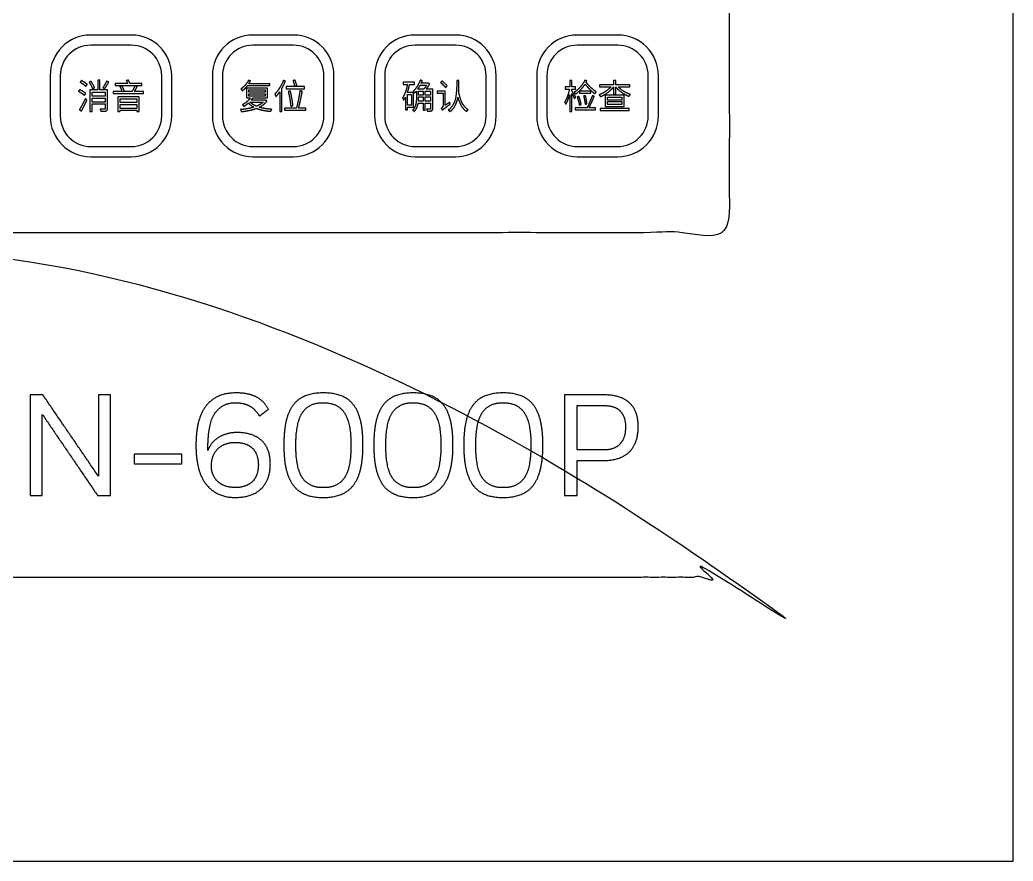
# Model space of a CAD drawing. Header units: millimetres. Extents: x 245 to 654, y -220 to 155.
# Drawn here: x 551.5 to 649.5, y 0 to 83 of the extents above; entities that cross this region are included whole.
import ezdxf

# ---------------------------------------------------------------- set-up
doc = ezdxf.new("R2010")
doc.units = ezdxf.units.MM
doc.header["$MEASUREMENT"] = 0
doc.layers.add('Default', color=7, linetype='Continuous', true_color=0x000000)

msp = doc.modelspace()

# ---------------------------------------------------------------- linework, layer by layer
at = {"layer": 'Default'}
for p, q in [((562.471, 81.5), (558.471, 81.5)), ((578.471, 81.5), (574.471, 81.5)), ((594.471, 81.5), (590.471, 81.5)), ((610.471, 81.5), (606.471, 81.5)), ((554.471, 77.5), (554.471, 73.5)), ((566.471, 73.5), (566.471, 77.5)), ((570.471, 77.5), (570.471, 73.5)), ((582.471, 73.5), (582.471, 77.5)), ((586.471, 77.5), (586.471, 73.5)), ((598.471, 73.5), (598.471, 77.5)), ((602.471, 77.5), (602.471, 73.5)), ((614.471, 73.5), (614.471, 77.5)), ((558.471, 69.5), (562.471, 69.5)), ((574.471, 69.5), (578.471, 69.5)), ((590.471, 69.5), (594.471, 69.5)), ((606.471, 69.5), (610.471, 69.5))]:
    msp.add_line(p, q, dxfattribs=at)
for points in [[(249.471, 155), (249.471, 0), (649.471, 0), (649.471, 155)], [(562.471, 80.5), (558.471, 80.5)], [(578.471, 80.5), (574.471, 80.5)], [(594.471, 80.5), (590.471, 80.5)], [(610.471, 80.5), (606.471, 80.5)], [(555.471, 77.5), (555.471, 73.5)], [(565.471, 73.5), (565.471, 77.5)], [(571.471, 77.5), (571.471, 73.5)], [(581.471, 73.5), (581.471, 77.5)], [(587.471, 77.5), (587.471, 73.5)], [(597.471, 73.5), (597.471, 77.5)], [(603.471, 77.5), (603.471, 73.5)], [(613.471, 73.5), (613.471, 77.5)], [(558.471, 70.5), (562.471, 70.5)], [(574.471, 70.5), (578.471, 70.5)], [(590.471, 70.5), (594.471, 70.5)], [(606.471, 70.5), (610.471, 70.5)], [(559.233, 46), (559.233, 37.973)], [(553.697, 36.074), (553.697, 44.081)]]:
    msp.add_lwpolyline(points, dxfattribs=at)
for centre, radius, start, end in [((558.471, 77.5), 4, 90, 180), ((562.471, 77.5), 4, 360, 90), ((574.471, 77.5), 4, 90, 180), ((578.471, 77.5), 4, 360, 90), ((590.471, 77.5), 4, 90, 180), ((594.471, 77.5), 4, 360, 90), ((606.471, 77.5), 4, 90, 180), ((610.471, 77.5), 4, 360, 90), ((558.471, 77.5), 3, 90, 180), ((562.471, 77.5), 3, 0, 90), ((574.471, 77.5), 3, 90, 180), ((578.471, 77.5), 3, 0, 90), ((590.471, 77.5), 3, 90, 180), ((594.471, 77.5), 3, 0, 90), ((606.471, 77.5), 3, 90, 180), ((610.471, 77.5), 3, 0, 90), ((558.471, 73.5), 4, 180, 270), ((558.471, 73.5), 3, 180, 270), ((562.471, 73.5), 3, 270, 0), ((562.471, 73.5), 4, 270, 360), ((574.471, 73.5), 4, 180, 270), ((574.471, 73.5), 3, 180, 270), ((578.471, 73.5), 3, 270, 0), ((578.471, 73.5), 4, 270, 360), ((590.471, 73.5), 4, 180, 270), ((590.471, 73.5), 3, 180, 270), ((594.471, 73.5), 3, 270, 0), ((594.471, 73.5), 4, 270, 360), ((606.471, 73.5), 4, 180, 270), ((606.471, 73.5), 3, 180, 270), ((610.471, 73.5), 3, 270, 0), ((610.471, 73.5), 4, 270, 360)]:
    msp.add_arc(centre, radius, start, end, dxfattribs=at)
for points, knots in [([(471.471, 62), (546.471, 62), (621.471, 62), (621.471, 94.5), (621.471, 127), (546.471, 127), (471.471, 127), (471.471, 94.5), (471.471, 62)], [0, 0, 0, 173, 173, 234, 234, 407, 407, 468, 468, 468]), ([(439.471, 28), (530.471, 28), (621.471, 28), (621.471, 44), (621.471, 60), (530.471, 60), (439.471, 60), (439.471, 44), (439.471, 28)], [0, 0, 0, 167.314944, 167.314944, 167.814944, 167.814944, 168.314944, 168.314944, 168.814944, 168.814944, 168.814944])]:
    msp.add_open_spline(points, degree=2, knots=knots, dxfattribs=at)
for points in [[(557.548, 77.01), (557.482, 76.934), (557.416, 76.858)], [(557.416, 76.858), (557.578, 76.771), (557.737, 76.658)], [(557.869, 76.823), (557.708, 76.93), (557.548, 77.01)], [(557.737, 76.658), (557.896, 76.546), (557.99, 76.449)], [(558.129, 76.624), (558.03, 76.717), (557.869, 76.823)], [(557.99, 76.449), (558.06, 76.537), (558.129, 76.624)], [(558.495, 76.935), (558.401, 76.893), (558.308, 76.851)], [(558.308, 76.851), (558.416, 76.699), (558.509, 76.524)], [(558.704, 76.618), (558.605, 76.788), (558.495, 76.935)], [(558.509, 76.524), (558.602, 76.35), (558.648, 76.216)], [(558.85, 76.314), (558.803, 76.448), (558.704, 76.618)], [(559.376, 77.05), (559.268, 77.05), (559.161, 77.05)], [(559.161, 77.05), (559.161, 76.569), (559.161, 76.087)], [(559.376, 76.087), (559.376, 76.569), (559.376, 77.05)], [(559.865, 76.624), (559.763, 76.448), (559.669, 76.314)], [(559.858, 76.229), (559.954, 76.357), (560.057, 76.525)], [(560.034, 76.952), (559.967, 76.8), (559.865, 76.624)], [(560.25, 76.864), (560.142, 76.908), (560.034, 76.952)], [(560.057, 76.525), (560.159, 76.694), (560.25, 76.864)], [(562.106, 76.712), (561.489, 76.712), (560.873, 76.712)], [(560.873, 76.712), (560.873, 76.616), (560.873, 76.519)], [(560.873, 76.519), (562.194, 76.519), (563.516, 76.519)], [(561.546, 76.489), (561.439, 76.465), (561.332, 76.442)], [(561.332, 76.442), (561.404, 76.322), (561.459, 76.183)], [(561.688, 76.223), (561.626, 76.366), (561.546, 76.489)], [(562.188, 77.05), (562.077, 77.027), (561.966, 77.003)], [(561.966, 77.003), (562.008, 76.938), (562.045, 76.861)], [(562.045, 76.861), (562.082, 76.785), (562.106, 76.712)], [(562.286, 76.883), (562.242, 76.972), (562.188, 77.05)], [(562.359, 76.712), (562.33, 76.793), (562.286, 76.883)], [(563.516, 76.712), (562.938, 76.712), (562.359, 76.712)], [(562.82, 76.503), (562.775, 76.373), (562.704, 76.215)], [(563.067, 76.442), (562.944, 76.472), (562.82, 76.503)], [(562.935, 76.179), (563.002, 76.313), (563.067, 76.442)], [(563.516, 76.519), (563.516, 76.616), (563.516, 76.712)], [(573.712, 76.562), (573.515, 76.34), (573.293, 76.183)], [(573.695, 76.236), (573.826, 76.366), (573.941, 76.514)], [(574.029, 77.038), (573.91, 76.784), (573.712, 76.562)], [(573.941, 76.514), (575.043, 76.514), (576.144, 76.514)], [(574.231, 76.973), (574.13, 77.006), (574.029, 77.038)], [(574.075, 76.703), (574.163, 76.836), (574.231, 76.973)], [(576.144, 76.703), (575.109, 76.703), (574.075, 76.703)], [(576.144, 76.514), (576.144, 76.609), (576.144, 76.703)], [(577.468, 77.021), (577.317, 76.626), (577.098, 76.272)], [(577.327, 76.239), (577.532, 76.584), (577.682, 76.961)], [(577.682, 76.961), (577.575, 76.991), (577.468, 77.021)], [(578.63, 77.052), (578.525, 77.023), (578.42, 76.994)], [(578.42, 76.994), (578.47, 76.866), (578.514, 76.719)], [(578.514, 76.719), (578.558, 76.572), (578.582, 76.461)], [(578.582, 76.461), (578.692, 76.493), (578.802, 76.525)], [(578.727, 76.778), (578.679, 76.921), (578.63, 77.052)], [(578.802, 76.525), (578.775, 76.635), (578.727, 76.778)], [(590.414, 76.854), (589.857, 76.854), (589.3, 76.854)], [(589.3, 76.854), (589.3, 76.747), (589.3, 76.639)], [(589.3, 76.639), (589.504, 76.639), (589.709, 76.639)], [(589.709, 76.639), (589.642, 76.243), (589.524, 75.9)], [(589.833, 76.216), (589.887, 76.424), (589.927, 76.639)], [(589.927, 76.639), (590.171, 76.639), (590.414, 76.639)], [(590.681, 76.443), (590.501, 76.158), (590.281, 75.959)], [(590.414, 76.639), (590.414, 76.747), (590.414, 76.854)], [(590.978, 77.047), (590.861, 76.729), (590.681, 76.443)], [(590.747, 76.169), (590.876, 76.354), (590.985, 76.564)], [(591.175, 76.997), (591.076, 77.022), (590.978, 77.047)], [(590.985, 76.564), (591.291, 76.564), (591.598, 76.564)], [(591.073, 76.753), (591.129, 76.872), (591.175, 76.997)], [(591.73, 76.753), (591.401, 76.753), (591.073, 76.753)], [(591.598, 76.564), (591.54, 76.46), (591.472, 76.355)], [(591.764, 76.763), (591.747, 76.758), (591.73, 76.753)], [(591.758, 76.412), (591.847, 76.541), (591.913, 76.665)], [(591.913, 76.665), (591.839, 76.714), (591.764, 76.763)], [(593.134, 76.965), (593.058, 76.896), (592.982, 76.826)], [(592.982, 76.826), (593.112, 76.708), (593.252, 76.569)], [(593.407, 76.72), (593.266, 76.851), (593.134, 76.965)], [(593.252, 76.569), (593.392, 76.431), (593.481, 76.33)], [(593.638, 76.492), (593.548, 76.588), (593.407, 76.72)], [(593.481, 76.33), (593.559, 76.411), (593.638, 76.492)], [(594.58, 77.033), (594.602, 76.151), (594.476, 75.36)], [(594.795, 77.033), (594.687, 77.033), (594.58, 77.033)], [(594.769, 75.978), (594.799, 76.498), (594.795, 77.033)], [(605.936, 77.025), (605.829, 77.025), (605.722, 77.025)], [(605.722, 77.025), (605.722, 76.702), (605.722, 76.379)], [(605.936, 76.379), (605.936, 76.702), (605.936, 77.025)], [(607.221, 77.045), (607.046, 76.679), (606.771, 76.372)], [(606.813, 76.114), (607.055, 76.366), (607.248, 76.667)], [(607.411, 76.974), (607.316, 77.01), (607.221, 77.045)], [(607.248, 76.667), (607.437, 76.401), (607.7, 76.146)], [(607.347, 76.849), (607.382, 76.912), (607.411, 76.974)], [(607.802, 76.331), (607.527, 76.588), (607.347, 76.849)], [(610.057, 76.574), (609.369, 76.574), (608.68, 76.574)], [(608.68, 76.574), (608.68, 76.477), (608.68, 76.381)], [(610.272, 77.009), (610.165, 77.009), (610.057, 77.009)], [(610.057, 77.009), (610.057, 76.791), (610.057, 76.574)], [(610.272, 76.574), (610.272, 76.791), (610.272, 77.009)], [(611.66, 76.574), (610.966, 76.574), (610.272, 76.574)], [(611.66, 76.381), (611.66, 76.477), (611.66, 76.574)], [(557.382, 76.118), (557.32, 76.04), (557.257, 75.963)], [(557.257, 75.963), (557.42, 75.875), (557.584, 75.76)], [(557.712, 75.93), (557.545, 76.036), (557.382, 76.118)], [(557.584, 75.76), (557.749, 75.646), (557.848, 75.548)], [(557.983, 75.732), (557.879, 75.824), (557.712, 75.93)], [(557.848, 75.548), (557.916, 75.64), (557.983, 75.732)], [(559.161, 76.087), (558.78, 76.087), (558.399, 76.087)], [(558.399, 76.087), (558.399, 75.022), (558.399, 73.957)], [(558.614, 75.482), (558.614, 75.678), (558.614, 75.875)], [(558.614, 75.875), (559.258, 75.875), (559.903, 75.875)], [(559.903, 75.482), (559.258, 75.482), (558.614, 75.482)], [(558.648, 76.216), (558.749, 76.265), (558.85, 76.314)], [(560.118, 76.087), (559.747, 76.087), (559.376, 76.087)], [(559.669, 76.314), (559.763, 76.271), (559.858, 76.229)], [(559.903, 75.875), (559.903, 75.678), (559.903, 75.482)], [(560.118, 74.253), (560.118, 75.17), (560.118, 76.087)], [(561.539, 75.929), (561.109, 75.929), (560.68, 75.929)], [(560.68, 75.929), (560.68, 75.825), (560.68, 75.721)], [(560.68, 75.721), (562.183, 75.721), (563.685, 75.721)], [(561.459, 76.183), (561.514, 76.044), (561.539, 75.929)], [(561.631, 75.929), (561.703, 75.948), (561.775, 75.966)], [(562.564, 75.929), (562.098, 75.929), (561.631, 75.929)], [(561.775, 75.966), (561.75, 76.079), (561.688, 76.223)], [(562.704, 76.215), (562.633, 76.056), (562.564, 75.929)], [(562.803, 75.929), (562.868, 76.045), (562.935, 76.179)], [(563.685, 75.929), (563.244, 75.929), (562.803, 75.929)], [(563.685, 75.721), (563.685, 75.825), (563.685, 75.929)], [(573.293, 76.183), (573.328, 76.149), (573.37, 76.093)], [(573.37, 76.093), (573.412, 76.037), (573.434, 76.003)], [(573.434, 76.003), (573.565, 76.105), (573.695, 76.236)], [(575.901, 76.274), (574.875, 76.274), (573.85, 76.274)], [(573.85, 76.274), (573.85, 75.788), (573.85, 75.303)], [(574.065, 76.104), (574.866, 76.104), (575.666, 76.104)], [(574.065, 75.865), (574.065, 75.984), (574.065, 76.104)], [(575.666, 75.865), (574.866, 75.865), (574.065, 75.865)], [(574.065, 75.711), (574.866, 75.711), (575.666, 75.711)], [(574.065, 75.473), (574.065, 75.592), (574.065, 75.711)], [(575.666, 75.473), (574.866, 75.473), (574.065, 75.473)], [(575.666, 76.104), (575.666, 75.984), (575.666, 75.865)], [(575.666, 75.711), (575.666, 75.592), (575.666, 75.473)], [(575.901, 75.303), (575.901, 75.788), (575.901, 76.274)], [(577.098, 76.272), (576.879, 75.917), (576.625, 75.665)], [(576.625, 75.665), (576.658, 75.623), (576.696, 75.556)], [(576.696, 75.556), (576.734, 75.489), (576.754, 75.445)], [(576.754, 75.445), (576.94, 75.642), (577.112, 75.886)], [(577.112, 75.886), (577.112, 74.92), (577.112, 73.954)], [(577.327, 73.954), (577.327, 75.096), (577.327, 76.239)], [(579.555, 76.413), (578.646, 76.413), (577.737, 76.413)], [(577.737, 76.413), (577.737, 76.306), (577.737, 76.198)], [(577.737, 76.198), (578.646, 76.198), (579.555, 76.198)], [(578.171, 75.971), (578.068, 75.951), (577.964, 75.93)], [(577.964, 75.93), (578.051, 75.56), (578.116, 75.156)], [(578.327, 75.204), (578.26, 75.602), (578.171, 75.971)], [(579.106, 76.005), (579.053, 75.607), (578.962, 75.135)], [(579.339, 75.961), (579.223, 75.983), (579.106, 76.005)], [(579.177, 75.108), (579.271, 75.557), (579.339, 75.961)], [(579.555, 76.198), (579.555, 76.306), (579.555, 76.413)], [(589.524, 75.9), (589.406, 75.557), (589.232, 75.304)], [(589.712, 75.819), (589.778, 76.009), (589.833, 76.216)], [(590.301, 75.819), (590.007, 75.819), (589.712, 75.819)], [(589.716, 74.588), (589.716, 75.106), (589.716, 75.624)], [(589.716, 75.624), (589.922, 75.624), (590.128, 75.624)], [(590.128, 75.624), (590.128, 75.106), (590.128, 74.588)], [(590.281, 75.959), (590.316, 75.926), (590.356, 75.874)], [(590.301, 74.393), (590.301, 75.106), (590.301, 75.819)], [(590.356, 75.874), (590.397, 75.823), (590.419, 75.789)], [(590.419, 75.789), (590.511, 75.877), (590.598, 75.98)], [(590.598, 75.98), (590.598, 75.622), (590.598, 75.264)], [(591.338, 76.169), (591.043, 76.169), (590.747, 76.169)], [(590.808, 75.976), (591.044, 75.976), (591.28, 75.976)], [(590.808, 75.581), (590.808, 75.779), (590.808, 75.976)], [(591.28, 75.581), (591.044, 75.581), (590.808, 75.581)], [(591.28, 75.976), (591.28, 75.779), (591.28, 75.581)], [(591.472, 76.355), (591.404, 76.25), (591.338, 76.169)], [(591.473, 75.581), (591.473, 75.779), (591.473, 75.976)], [(591.473, 75.976), (591.738, 75.976), (592.003, 75.976)], [(592.003, 75.581), (591.738, 75.581), (591.473, 75.581)], [(591.574, 76.169), (591.669, 76.283), (591.758, 76.412)], [(592.216, 76.169), (591.895, 76.169), (591.574, 76.169)], [(592.003, 75.976), (592.003, 75.779), (592.003, 75.581)], [(592.216, 74.253), (592.216, 75.211), (592.216, 76.169)], [(593.447, 75.975), (593.049, 75.975), (592.651, 75.975)], [(592.651, 75.975), (592.651, 75.868), (592.651, 75.76)], [(592.651, 75.76), (592.942, 75.76), (593.232, 75.76)], [(593.232, 75.76), (593.232, 75.171), (593.232, 74.581)], [(593.447, 74.574), (593.447, 75.275), (593.447, 75.975)], [(594.987, 75.102), (594.794, 75.693), (594.769, 75.978)], [(605.496, 75.46), (605.367, 75.111), (605.222, 74.892)], [(605.722, 76.379), (605.5, 76.379), (605.279, 76.379)], [(605.279, 76.379), (605.279, 76.272), (605.279, 76.165)], [(605.279, 76.165), (605.488, 76.165), (605.698, 76.165)], [(605.698, 76.165), (605.626, 75.808), (605.496, 75.46)], [(605.546, 75.092), (605.644, 75.34), (605.722, 75.619)], [(605.722, 75.619), (605.722, 74.787), (605.722, 73.955)], [(606.307, 76.379), (606.122, 76.379), (605.936, 76.379)], [(605.936, 76.017), (605.936, 76.091), (605.936, 76.165)], [(605.936, 76.165), (606.122, 76.165), (606.307, 76.165)], [(606.139, 75.701), (606.009, 75.908), (605.936, 76.017)], [(605.936, 73.955), (605.936, 74.838), (605.936, 75.72)], [(605.936, 75.72), (606.005, 75.59), (606.074, 75.457)], [(606.074, 75.457), (606.143, 75.324), (606.181, 75.239)], [(606.321, 75.4), (606.269, 75.494), (606.139, 75.701)], [(606.771, 76.372), (606.497, 76.065), (606.171, 75.865)], [(606.171, 75.865), (606.204, 75.829), (606.244, 75.773)], [(606.244, 75.773), (606.285, 75.717), (606.307, 75.683)], [(606.307, 76.165), (606.307, 76.272), (606.307, 76.379)], [(606.307, 75.683), (606.572, 75.862), (606.813, 76.114)], [(607.813, 75.969), (607.252, 75.969), (606.691, 75.969)], [(606.691, 75.969), (606.691, 75.872), (606.691, 75.774)], [(606.691, 75.774), (607.252, 75.774), (607.813, 75.774)], [(607.283, 75.515), (607.193, 75.503), (607.103, 75.491)], [(607.103, 75.491), (607.151, 75.291), (607.191, 75.072)], [(607.369, 75.1), (607.33, 75.317), (607.283, 75.515)], [(607.7, 76.146), (607.963, 75.89), (608.225, 75.71)], [(607.948, 75.515), (607.852, 75.231), (607.709, 74.895)], [(608.343, 75.909), (608.076, 76.074), (607.802, 76.331)], [(607.813, 75.774), (607.813, 75.872), (607.813, 75.969)], [(607.895, 74.867), (608.033, 75.178), (608.147, 75.461)], [(608.147, 75.461), (608.047, 75.488), (607.948, 75.515)], [(608.225, 75.71), (608.244, 75.757), (608.276, 75.813)], [(608.276, 75.813), (608.309, 75.869), (608.343, 75.909)], [(609.249, 75.927), (608.936, 75.723), (608.616, 75.61)], [(608.616, 75.61), (608.65, 75.575), (608.692, 75.522)], [(608.68, 76.381), (609.236, 76.381), (609.793, 76.381)], [(608.692, 75.522), (608.734, 75.468), (608.761, 75.424)], [(608.761, 75.424), (609.113, 75.571), (609.461, 75.822)], [(609.237, 75.556), (609.237, 75.012), (609.237, 74.468)], [(611.093, 75.556), (610.165, 75.556), (609.237, 75.556)], [(609.793, 76.381), (609.562, 76.13), (609.249, 75.927)], [(609.461, 75.822), (609.809, 76.074), (610.057, 76.381)], [(610.057, 76.381), (610.057, 76.019), (610.057, 75.658)], [(610.057, 75.658), (610.165, 75.658), (610.272, 75.658)], [(610.272, 75.658), (610.272, 76.018), (610.272, 76.377)], [(610.272, 76.377), (610.512, 76.08), (610.862, 75.836)], [(611.067, 75.942), (610.745, 76.138), (610.517, 76.381)], [(610.517, 76.381), (611.088, 76.381), (611.66, 76.381)], [(610.862, 75.836), (611.212, 75.592), (611.572, 75.456)], [(611.721, 75.638), (611.39, 75.745), (611.067, 75.942)], [(611.093, 74.468), (611.093, 75.012), (611.093, 75.556)], [(611.572, 75.456), (611.599, 75.5), (611.64, 75.553)], [(611.64, 75.553), (611.682, 75.607), (611.721, 75.638)], [(557.643, 74.639), (557.487, 74.343), (557.358, 74.139)], [(557.554, 73.997), (557.689, 74.238), (557.834, 74.529)], [(557.933, 75.233), (557.799, 74.935), (557.643, 74.639)], [(557.834, 74.529), (557.979, 74.82), (558.098, 75.094)], [(558.098, 75.094), (558.016, 75.164), (557.933, 75.233)], [(558.614, 74.896), (558.614, 75.092), (558.614, 75.289)], [(558.614, 75.289), (559.258, 75.289), (559.903, 75.289)], [(559.903, 74.896), (559.258, 74.896), (558.614, 74.896)], [(558.614, 73.957), (558.614, 74.33), (558.614, 74.703)], [(558.614, 74.703), (559.258, 74.703), (559.903, 74.703)], [(559.903, 75.289), (559.903, 75.092), (559.903, 74.896)], [(559.903, 74.703), (559.903, 74.48), (559.903, 74.257)], [(563.243, 75.404), (562.198, 75.404), (561.153, 75.404)], [(561.153, 75.404), (561.153, 74.677), (561.153, 73.95)], [(561.368, 74.837), (561.368, 75.024), (561.368, 75.211)], [(561.368, 75.211), (562.188, 75.211), (563.008, 75.211)], [(563.008, 74.837), (562.188, 74.837), (561.368, 74.837)], [(561.368, 74.271), (561.368, 74.467), (561.368, 74.664)], [(561.368, 74.664), (562.188, 74.664), (563.008, 74.664)], [(563.008, 75.211), (563.008, 75.024), (563.008, 74.837)], [(563.008, 74.664), (563.008, 74.467), (563.008, 74.271)], [(563.243, 73.957), (563.243, 74.68), (563.243, 75.404)], [(573.872, 74.921), (573.67, 74.748), (573.445, 74.626)], [(573.445, 74.626), (573.483, 74.598), (573.53, 74.552)], [(573.53, 74.552), (573.578, 74.506), (573.603, 74.475)], [(573.603, 74.475), (573.82, 74.609), (574.019, 74.794)], [(573.85, 75.303), (574.035, 75.303), (574.221, 75.303)], [(574.221, 75.303), (574.074, 75.094), (573.872, 74.921)], [(574.019, 74.794), (574.239, 74.553), (574.563, 74.39)], [(574.45, 74.664), (574.286, 74.767), (574.163, 74.893)], [(574.163, 74.893), (574.828, 74.893), (575.494, 74.893)], [(574.292, 75.063), (574.386, 75.177), (574.464, 75.303)], [(575.67, 75.063), (574.981, 75.063), (574.292, 75.063)], [(574.813, 74.479), (574.614, 74.561), (574.45, 74.664)], [(574.464, 75.303), (575.183, 75.303), (575.901, 75.303)], [(575.194, 74.665), (575.022, 74.563), (574.813, 74.479)], [(575.087, 74.383), (575.327, 74.498), (575.522, 74.648)], [(575.494, 74.893), (575.366, 74.768), (575.194, 74.665)], [(575.522, 74.648), (575.717, 74.797), (575.852, 74.981)], [(575.711, 75.077), (575.69, 75.07), (575.67, 75.063)], [(575.852, 74.981), (575.782, 75.029), (575.711, 75.077)], [(578.116, 75.156), (578.181, 74.751), (578.205, 74.47)], [(578.205, 74.47), (578.313, 74.503), (578.42, 74.535)], [(578.42, 74.535), (578.394, 74.807), (578.327, 75.204)], [(578.962, 75.135), (578.871, 74.663), (578.775, 74.304)], [(578.984, 74.304), (579.083, 74.659), (579.177, 75.108)], [(589.232, 75.304), (589.262, 75.256), (589.294, 75.186)], [(589.294, 75.186), (589.326, 75.116), (589.34, 75.071)], [(589.34, 75.071), (589.439, 75.206), (589.523, 75.373)], [(589.523, 75.373), (589.523, 74.746), (589.523, 74.119)], [(590.128, 74.588), (589.922, 74.588), (589.716, 74.588)], [(590.537, 74.665), (590.467, 74.349), (590.227, 74.095)], [(590.598, 75.264), (590.606, 74.98), (590.537, 74.665)], [(590.652, 74.352), (590.74, 74.564), (590.774, 74.785)], [(590.774, 74.785), (591.027, 74.785), (591.28, 74.785)], [(590.798, 74.978), (590.808, 75.128), (590.808, 75.264)], [(591.28, 74.978), (591.039, 74.978), (590.798, 74.978)], [(590.808, 75.264), (590.808, 75.328), (590.808, 75.392)], [(590.808, 75.392), (591.044, 75.392), (591.28, 75.392)], [(591.28, 75.392), (591.28, 75.185), (591.28, 74.978)], [(591.28, 74.785), (591.28, 74.437), (591.28, 74.089)], [(591.473, 74.978), (591.473, 75.185), (591.473, 75.392)], [(591.473, 75.392), (591.738, 75.392), (592.003, 75.392)], [(592.003, 74.978), (591.738, 74.978), (591.473, 74.978)], [(591.473, 74.089), (591.473, 74.437), (591.473, 74.785)], [(591.473, 74.785), (591.738, 74.785), (592.003, 74.785)], [(592.003, 75.392), (592.003, 75.185), (592.003, 74.978)], [(592.003, 74.785), (592.003, 74.519), (592.003, 74.253)], [(593.232, 74.581), (593.227, 74.464), (593.166, 74.385)], [(593.339, 74.249), (593.484, 74.358), (593.943, 74.683)], [(593.88, 74.865), (593.663, 74.72), (593.447, 74.574)], [(594.476, 75.36), (594.349, 74.569), (593.745, 74.108)], [(593.911, 74.767), (593.893, 74.82), (593.88, 74.865)], [(593.943, 74.683), (593.93, 74.715), (593.911, 74.767)], [(593.916, 73.953), (594.255, 74.206), (594.438, 74.568)], [(594.438, 74.568), (594.622, 74.929), (594.694, 75.365)], [(594.694, 75.365), (594.783, 74.993), (594.981, 74.605)], [(594.981, 74.605), (595.18, 74.217), (595.545, 73.96)], [(595.71, 74.125), (595.18, 74.51), (594.987, 75.102)], [(605.222, 74.892), (605.251, 74.849), (605.284, 74.788)], [(605.284, 74.788), (605.318, 74.728), (605.34, 74.68)], [(605.34, 74.68), (605.447, 74.845), (605.546, 75.092)], [(606.181, 75.239), (606.251, 75.319), (606.321, 75.4)], [(606.631, 75.444), (606.542, 75.42), (606.454, 75.397)], [(606.454, 75.397), (606.53, 75.201), (606.593, 74.981)], [(606.593, 74.981), (606.656, 74.76), (606.679, 74.585)], [(606.77, 75.029), (606.709, 75.248), (606.631, 75.444)], [(606.679, 74.585), (606.766, 74.612), (606.854, 74.639)], [(606.854, 74.639), (606.831, 74.809), (606.77, 75.029)], [(607.191, 75.072), (607.231, 74.854), (607.245, 74.686)], [(607.245, 74.686), (607.333, 74.701), (607.421, 74.717)], [(607.421, 74.717), (607.407, 74.884), (607.369, 75.1)], [(607.709, 74.895), (607.565, 74.56), (607.424, 74.309)], [(607.62, 74.309), (607.757, 74.557), (607.895, 74.867)], [(609.452, 75.089), (609.452, 75.238), (609.452, 75.386)], [(609.452, 75.386), (610.155, 75.386), (610.858, 75.386)], [(610.858, 75.089), (610.155, 75.089), (609.452, 75.089)], [(609.452, 74.638), (609.452, 74.787), (609.452, 74.935)], [(609.452, 74.935), (610.155, 74.935), (610.858, 74.935)], [(610.858, 74.638), (610.155, 74.638), (609.452, 74.638)], [(610.858, 75.386), (610.858, 75.238), (610.858, 75.089)], [(610.858, 74.935), (610.858, 74.787), (610.858, 74.638)], [(557.358, 74.139), (557.456, 74.068), (557.554, 73.997)], [(558.399, 73.957), (558.506, 73.957), (558.614, 73.957)], [(559.669, 74.187), (559.55, 74.188), (559.396, 74.193)], [(559.396, 74.193), (559.42, 74.145), (559.44, 74.087)], [(559.44, 74.087), (559.46, 74.028), (559.469, 73.98)], [(559.469, 73.98), (559.664, 73.979), (559.794, 73.985)], [(559.834, 74.189), (559.789, 74.187), (559.669, 74.187)], [(559.794, 73.985), (559.925, 73.991), (559.997, 74.017)], [(559.888, 74.205), (559.872, 74.191), (559.834, 74.189)], [(559.903, 74.257), (559.903, 74.22), (559.888, 74.205)], [(559.997, 74.017), (560.066, 74.044), (560.093, 74.1)], [(560.093, 74.1), (560.119, 74.156), (560.118, 74.253)], [(561.153, 73.95), (561.26, 73.95), (561.368, 73.95)], [(563.008, 74.271), (562.188, 74.271), (561.368, 74.271)], [(561.368, 73.95), (561.368, 74.014), (561.368, 74.078)], [(561.368, 74.078), (562.188, 74.078), (563.008, 74.078)], [(563.008, 74.078), (563.008, 74.017), (563.008, 73.957)], [(563.008, 73.957), (563.126, 73.957), (563.243, 73.957)], [(573.916, 74.231), (573.581, 74.172), (573.245, 74.147)], [(573.245, 74.147), (573.269, 74.106), (573.294, 74.05)], [(573.294, 74.05), (573.318, 73.995), (573.33, 73.948)], [(573.33, 73.948), (573.712, 73.985), (574.094, 74.062)], [(574.563, 74.39), (574.251, 74.29), (573.916, 74.231)], [(574.094, 74.062), (574.475, 74.139), (574.823, 74.27)], [(574.823, 74.27), (575.129, 74.151), (575.483, 74.079)], [(575.687, 74.243), (575.366, 74.296), (575.087, 74.383)], [(575.483, 74.079), (575.837, 74.006), (576.222, 73.972)], [(576.35, 74.167), (576.009, 74.19), (575.687, 74.243)], [(576.222, 73.972), (576.245, 74.019), (576.28, 74.073)], [(576.28, 74.073), (576.314, 74.128), (576.35, 74.167)], [(577.112, 73.954), (577.219, 73.954), (577.327, 73.954)], [(578.775, 74.304), (578.18, 74.304), (577.585, 74.304)], [(577.585, 74.304), (577.585, 74.196), (577.585, 74.089)], [(577.585, 74.089), (578.641, 74.089), (579.697, 74.089)], [(579.697, 74.304), (579.341, 74.304), (578.984, 74.304)], [(579.697, 74.089), (579.697, 74.196), (579.697, 74.304)], [(589.523, 74.119), (589.619, 74.119), (589.716, 74.119)], [(589.716, 74.119), (589.716, 74.256), (589.716, 74.393)], [(589.716, 74.393), (590.008, 74.393), (590.301, 74.393)], [(590.227, 74.095), (590.268, 74.076), (590.319, 74.038)], [(590.319, 74.038), (590.371, 74), (590.399, 73.97)], [(590.399, 73.97), (590.564, 74.14), (590.652, 74.352)], [(591.28, 74.089), (591.377, 74.089), (591.473, 74.089)], [(591.818, 74.194), (591.724, 74.195), (591.601, 74.2)], [(591.601, 74.2), (591.625, 74.154), (591.642, 74.1)], [(591.642, 74.1), (591.658, 74.047), (591.664, 74.004)], [(591.664, 74.004), (591.827, 74.003), (591.939, 74.008)], [(591.944, 74.197), (591.913, 74.194), (591.818, 74.194)], [(591.939, 74.008), (592.05, 74.014), (592.111, 74.04)], [(592.003, 74.253), (592.007, 74.192), (591.944, 74.197)], [(592.111, 74.04), (592.171, 74.063), (592.194, 74.113)], [(592.194, 74.113), (592.217, 74.163), (592.216, 74.253)], [(593.166, 74.385), (593.106, 74.306), (593.05, 74.27)], [(593.05, 74.27), (593.082, 74.24), (593.119, 74.193)], [(593.119, 74.193), (593.155, 74.145), (593.175, 74.105)], [(593.175, 74.105), (593.195, 74.141), (593.339, 74.249)], [(593.745, 74.108), (593.79, 74.079), (593.837, 74.037)], [(593.837, 74.037), (593.885, 73.995), (593.916, 73.953)], [(595.545, 73.96), (595.576, 74.003), (595.621, 74.047)], [(595.621, 74.047), (595.666, 74.091), (595.71, 74.125)], [(605.722, 73.955), (605.829, 73.955), (605.936, 73.955)], [(607.424, 74.309), (606.845, 74.309), (606.267, 74.309)], [(606.267, 74.309), (606.267, 74.211), (606.267, 74.114)], [(606.267, 74.114), (607.263, 74.114), (608.259, 74.114)], [(608.259, 74.309), (607.939, 74.309), (607.62, 74.309)], [(608.259, 74.114), (608.259, 74.211), (608.259, 74.309)], [(611.606, 74.249), (610.173, 74.249), (608.741, 74.249)], [(608.741, 74.249), (608.741, 74.153), (608.741, 74.056)], [(608.741, 74.056), (610.173, 74.056), (611.606, 74.056)], [(609.237, 74.468), (610.165, 74.468), (611.093, 74.468)], [(611.606, 74.056), (611.606, 74.153), (611.606, 74.249)], [(572.834, 46.194), (570.924, 46.213), (569.893, 44.974)], [(574.79, 45.805), (573.996, 46.198), (572.834, 46.194)], [(581.414, 46.194), (579.378, 46.218), (578.445, 45.002)], [(584.408, 45.002), (583.471, 46.218), (581.414, 46.194)], [(590.288, 46.194), (588.252, 46.218), (587.319, 45.002)], [(593.282, 45.002), (592.345, 46.218), (590.288, 46.194)], [(599.162, 46.194), (597.126, 46.218), (596.193, 45.002)], [(602.156, 45.002), (601.219, 46.218), (599.162, 46.194)], [(553.754, 46), (553.123, 46), (552.492, 46)], [(552.492, 46), (552.492, 41.037), (552.492, 36.074)], [(559.233, 37.973), (556.493, 41.986), (553.754, 46)], [(560.431, 46), (559.832, 46), (559.233, 46)], [(560.431, 36.074), (560.431, 41.037), (560.431, 46)], [(570.819, 44.315), (571.579, 45.262), (572.777, 45.218)], [(572.777, 45.218), (573.566, 45.222), (574.152, 44.907)], [(576.002, 44.583), (575.583, 45.411), (574.79, 45.805)], [(579.407, 44.323), (580.099, 45.256), (581.414, 45.218)], [(581.414, 45.218), (582.75, 45.25), (583.446, 44.305)], [(588.281, 44.323), (588.973, 45.256), (590.288, 45.218)], [(590.288, 45.218), (591.624, 45.25), (592.321, 44.305)], [(597.155, 44.323), (597.847, 45.256), (599.162, 45.218)], [(599.162, 45.218), (600.498, 45.25), (601.195, 44.305)], [(609.119, 46), (607.163, 46), (605.207, 46)], [(605.207, 46), (605.207, 41.037), (605.207, 36.074)], [(611.647, 45.192), (610.809, 45.994), (609.119, 46)], [(612.484, 42.867), (612.485, 44.391), (611.647, 45.192)], [(569.893, 44.974), (568.861, 43.736), (568.85, 41.011)], [(570.033, 40.897), (570.058, 43.368), (570.819, 44.315)], [(574.152, 44.907), (574.737, 44.593), (575.117, 43.904)], [(575.117, 43.904), (575.56, 44.243), (576.002, 44.583)], [(578.445, 45.002), (577.512, 43.785), (577.525, 41.045)], [(578.709, 41.03), (578.714, 43.391), (579.407, 44.323)], [(583.446, 44.305), (584.143, 43.361), (584.148, 41.059)], [(585.331, 41.045), (585.345, 43.785), (584.408, 45.002)], [(587.319, 45.002), (586.386, 43.785), (586.399, 41.045)], [(587.583, 41.03), (587.589, 43.391), (588.281, 44.323)], [(592.321, 44.305), (593.017, 43.361), (593.022, 41.059)], [(594.206, 41.045), (594.22, 43.785), (593.282, 45.002)], [(596.193, 45.002), (595.26, 43.785), (595.274, 41.045)], [(596.457, 41.03), (596.463, 43.391), (597.155, 44.323)], [(601.195, 44.305), (601.892, 43.361), (601.896, 41.059)], [(603.08, 41.045), (603.094, 43.785), (602.156, 45.002)], [(606.457, 40.57), (606.457, 42.759), (606.457, 44.949)], [(606.457, 44.949), (607.795, 44.949), (609.133, 44.949)], [(609.133, 44.949), (610.192, 44.943), (610.714, 44.396)], [(610.714, 44.396), (611.235, 43.848), (611.234, 42.824)], [(553.697, 44.081), (556.423, 40.078), (559.148, 36.074)], [(572.905, 42.287), (571.886, 42.281), (571.117, 41.821)], [(575.338, 41.487), (574.491, 42.28), (572.905, 42.287)], [(611.234, 42.824), (611.225, 41.697), (610.67, 41.133)], [(611.593, 40.358), (612.48, 41.198), (612.484, 42.867)], [(571.117, 41.821), (570.349, 41.361), (570.033, 40.525)], [(571.011, 40.677), (571.633, 41.295), (572.692, 41.311)], [(572.692, 41.311), (573.863, 41.304), (574.437, 40.727)], [(576.192, 39.198), (576.184, 40.693), (575.338, 41.487)], [(568.85, 41.011), (568.874, 38.311), (569.928, 37.086)], [(570.033, 40.525), (570.033, 40.711), (570.033, 40.897)], [(570.375, 39.026), (570.389, 40.059), (571.011, 40.677)], [(574.437, 40.727), (575.01, 40.15), (575.009, 39.084)], [(577.525, 41.045), (577.512, 38.312), (578.445, 37.085)], [(579.407, 37.739), (578.714, 38.661), (578.709, 41.03)], [(584.148, 41.059), (584.143, 38.669), (583.446, 37.742)], [(584.403, 37.107), (585.344, 38.35), (585.331, 41.045)], [(586.399, 41.045), (586.386, 38.312), (587.319, 37.085)], [(588.281, 37.739), (587.589, 38.661), (587.583, 41.03)], [(593.022, 41.059), (593.017, 38.669), (592.321, 37.742)], [(593.277, 37.107), (594.218, 38.35), (594.206, 41.045)], [(595.274, 41.045), (595.26, 38.312), (596.193, 37.085)], [(597.155, 37.739), (596.463, 38.661), (596.457, 41.03)], [(601.896, 41.059), (601.892, 38.669), (601.195, 37.742)], [(602.151, 37.107), (603.093, 38.35), (603.08, 41.045)], [(609.119, 40.57), (607.788, 40.57), (606.457, 40.57)], [(608.979, 39.518), (610.705, 39.519), (611.593, 40.358)], [(610.67, 41.133), (610.115, 40.57), (609.119, 40.57)], [(567.451, 40.168), (565.104, 40.168), (562.757, 40.168)], [(562.757, 40.168), (562.757, 39.68), (562.757, 39.191)], [(567.451, 39.191), (567.451, 39.68), (567.451, 40.168)], [(575.342, 36.795), (576.193, 37.688), (576.192, 39.198)], [(606.457, 36.074), (606.457, 37.796), (606.457, 39.518)], [(606.457, 39.518), (607.718, 39.518), (608.979, 39.518)], [(562.757, 39.191), (565.104, 39.191), (567.451, 39.191)], [(570.998, 37.46), (570.384, 38.048), (570.375, 39.026)], [(575.009, 39.084), (574.991, 37.942), (574.365, 37.397)], [(572.72, 36.857), (571.613, 36.872), (570.998, 37.46)], [(574.365, 37.397), (573.74, 36.853), (572.72, 36.857)], [(581.414, 36.857), (580.099, 36.816), (579.407, 37.739)], [(583.446, 37.742), (582.75, 36.815), (581.414, 36.857)], [(590.288, 36.857), (588.973, 36.816), (588.281, 37.739)], [(592.321, 37.742), (591.624, 36.815), (590.288, 36.857)], [(599.162, 36.857), (597.847, 36.816), (597.155, 37.739)], [(601.195, 37.742), (600.498, 36.815), (599.162, 36.857)], [(569.928, 37.086), (570.983, 35.861), (572.777, 35.88)], [(572.777, 35.88), (574.491, 35.901), (575.342, 36.795)], [(578.445, 37.085), (579.378, 35.859), (581.414, 35.88)], [(581.414, 35.88), (583.462, 35.864), (584.403, 37.107)], [(587.319, 37.085), (588.252, 35.859), (590.288, 35.88)], [(590.288, 35.88), (592.336, 35.864), (593.277, 37.107)], [(596.193, 37.085), (597.126, 35.859), (599.162, 35.88)], [(599.162, 35.88), (601.21, 35.864), (602.151, 37.107)], [(552.492, 36.074), (553.095, 36.074), (553.697, 36.074)], [(559.148, 36.074), (559.789, 36.074), (560.431, 36.074)], [(605.207, 36.074), (605.832, 36.074), (606.457, 36.074)]]:
    msp.add_open_spline(points, degree=2, dxfattribs=at)

doc.saveas('drawing.dxf')
